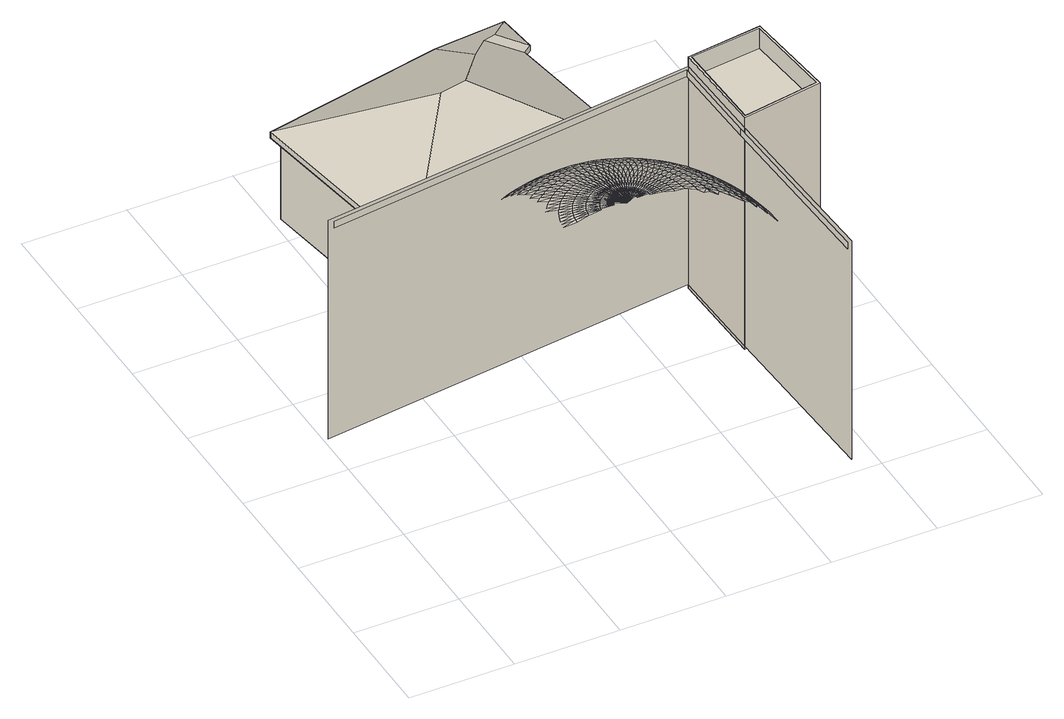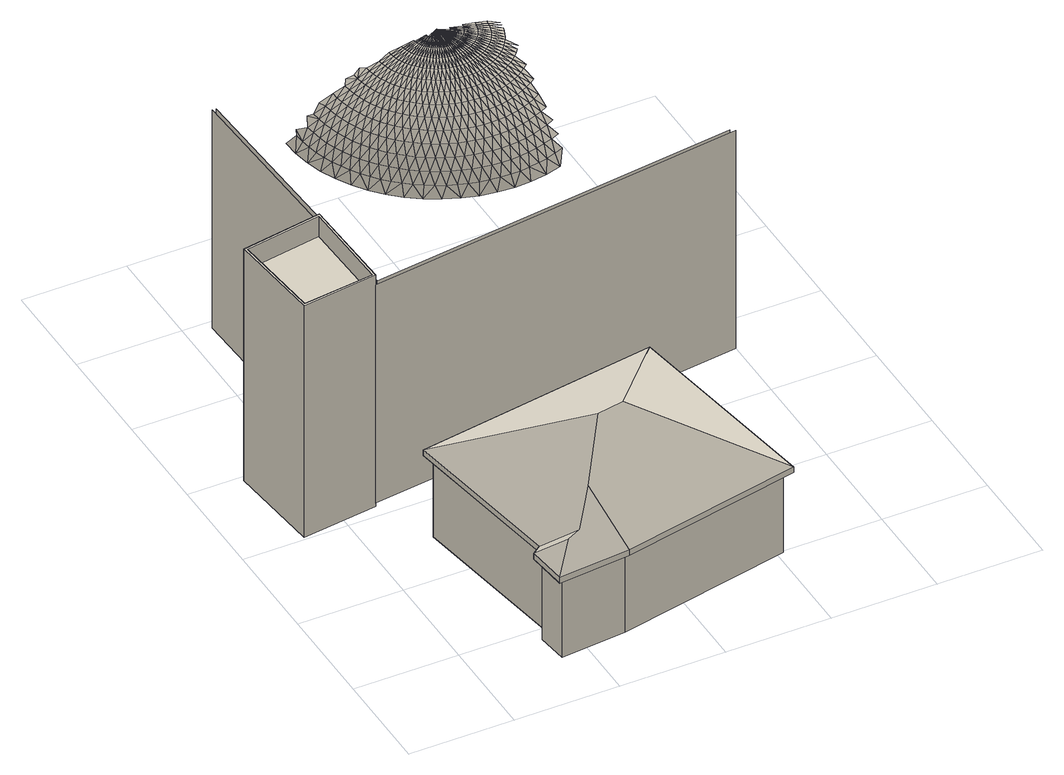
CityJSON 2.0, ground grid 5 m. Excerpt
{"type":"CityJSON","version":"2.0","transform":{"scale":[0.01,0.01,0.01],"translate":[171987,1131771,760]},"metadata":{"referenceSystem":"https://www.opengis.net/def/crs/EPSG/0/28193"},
"CityObjects":{
"building1":{"type":"Building","attributes":{"height":{"value":"8.781","sources":[{"name":"inferred","type":"automatic","notes":"inferred from the number of floors and default height of a single floor"}]},"numberOfFloors":{"value":3,"sources":[{"name":"Amiran Atlas, sheet 12, map 4.3","type":"Secondary cartographic source"}],"paradata":{"author":"Beatrice Vaienti","date":"29-05-2023","comments":"In the atlas the value is \"1-3\", we have chosen a random value between 1 and 3 assigning a higher probability to 1 and 2 floors, respectively p=[0.35,0.35,0.3] for 1, 2, 3 floors","version":0}},"roof":{"type":{"value":"domed","paradata":{"author":"Beatrice Vaienti","date":"29-05-2023","version":0}},"parameters":{"baseFloorThickness":{"value":"0.254"},"railingHeight":{"value":"0.357"},"railingWidth":{"value":"0.179"},"domePercentVertRadius":{"value":"0.496"},"domePercentBaseRadius":{"value":"0.496"}}},"floorHeight":{"value":"2.927","sources":[{"name":"random","type":"automatic","notes":"Random value picked in the default range: [2.8, 3.5]"}]},"updatedGeometry":true,"terrainDifference":{"value":"2.1902035290715287"}},"geometry":[{"type":"MultiSurface","lod":"2","boundaries":[[[0,1,2]],[[3,4,5]],[[1,6,7]],[[8,9,4]],[[6,3,5]],[[3,8,4]],[[10,11,9]],[[12,13,14]],[[15,1,0]],[[8,10,9]],[[16,12,11]],[[17,6,1]],[[18,19,20]],[[13,18,20]],[[10,16,11]],[[21,3,6]],[[22,13,12]],[[15,17,1]],[[23,8,3]],[[16,22,12]],[[17,21,6]],[[24,25,19]],[[18,24,19]],[[26,10,8]],[[25,27,28]],[[29,18,13]],[[21,23,3]],[[27,30,28]],[[22,29,13]],[[31,16,10]],[[23,26,8]],[[30,32,33]],[[24,34,25]],[[34,27,25]],[[35,24,18]],[[26,31,10]],[[36,22,16]],[[29,35,18]],[[27,37,30]],[[32,38,33]],[[39,17,15]],[[31,36,16]],[[37,32,30]],[[40,21,17]],[[41,29,22]],[[42,34,24]],[[43,23,21]],[[34,44,27]],[[35,42,24]],[[44,37,27]],[[36,41,22]],[[45,26,23]],[[46,35,29]],[[32,47,38]],[[38,48,49]],[[39,40,17]],[[37,50,32]],[[49,51,52]],[[53,31,26]],[[41,46,29]],[[40,43,21]],[[54,44,34]],[[42,54,34]],[[47,48,38]],[[50,47,32]],[[43,45,23]],[[44,55,37]],[[48,51,49]],[[56,42,35]],[[57,36,31]],[[55,50,37]],[[46,56,35]],[[45,53,26]],[[51,58,52]],[[59,41,36]],[[53,57,31]],[[54,60,44]],[[60,55,44]],[[61,54,42]],[[50,62,47]],[[47,63,48]],[[56,61,42]],[[64,46,41]],[[57,59,36]],[[58,65,66]],[[55,67,50]],[[48,68,51]],[[62,63,47]],[[59,64,41]],[[67,62,50]],[[69,56,46]],[[63,68,48]],[[70,60,54]],[[71,43,40]],[[51,72,58]],[[60,73,55]],[[61,70,54]],[[74,45,43]],[[73,67,55]],[[64,69,46]],[[65,75,76]],[[68,72,51]],[[77,61,56]],[[78,53,45]],[[79,57,53]],[[58,80,65]],[[69,77,56]],[[62,81,63]],[[67,82,62]],[[70,83,60]],[[83,73,60]],[[72,80,58]],[[84,59,57]],[[63,85,68]],[[86,70,61]],[[73,87,67]],[[71,74,43]],[[82,81,62]],[[74,78,45]],[[77,86,61]],[[87,82,67]],[[88,64,59]],[[81,85,63]],[[75,89,90]],[[78,79,53]],[[68,91,72]],[[83,92,73]],[[93,83,70]],[[94,69,64]],[[92,87,73]],[[65,95,75]],[[79,84,57]],[[85,91,68]],[[86,93,70]],[[80,95,65]],[[90,89,96]],[[84,88,59]],[[97,77,69]],[[82,98,81]],[[87,99,82]],[[72,100,80]],[[88,94,64]],[[101,92,83]],[[81,102,85]],[[93,101,83]],[[103,86,77]],[[92,104,87]],[[91,100,72]],[[99,98,82]],[[94,97,69]],[[104,99,87]],[[98,102,81]],[[105,93,86]],[[97,103,77]],[[85,106,91]],[[75,107,89]],[[101,108,92]],[[108,104,92]],[[95,107,75]],[[102,106,85]],[[103,105,86]],[[80,109,95]],[[110,101,93]],[[99,111,98]],[[104,112,99]],[[100,109,80]],[[105,110,93]],[[98,113,102]],[[112,111,99]],[[91,114,100]],[[108,115,104]],[[84,116,88]],[[117,108,101]],[[115,112,104]],[[111,113,98]],[[106,114,91]],[[88,116,94]],[[110,117,101]],[[94,116,97]],[[89,118,96]],[[102,119,106]],[[97,116,103]],[[120,115,108]],[[113,119,102]],[[117,120,108]],[[112,121,111]],[[115,122,112]],[[103,116,105]],[[107,118,89]],[[111,123,113]],[[122,121,112]],[[105,116,110]],[[95,124,107]],[[109,124,95]],[[120,125,115]],[[125,122,115]],[[121,123,111]],[[100,126,109]],[[110,116,117]],[[114,126,100]],[[106,127,114]],[[117,116,120]],[[119,127,106]],[[122,128,121]],[[125,129,122]],[[113,130,119]],[[120,116,125]],[[123,130,113]],[[129,128,122]],[[121,131,123]],[[125,116,129]],[[128,131,121]],[[129,132,128]],[[129,116,132]],[[132,133,128]],[[128,133,131]],[[132,116,134]],[[131,135,123]],[[123,135,130]],[[132,134,133]],[[130,136,119]],[[119,136,127]],[[134,116,137]],[[127,138,114]],[[114,138,126]],[[126,139,109]],[[109,139,124]],[[137,116,140]],[[133,141,131]],[[124,142,107]],[[107,142,118]],[[118,143,96]],[[134,144,133]],[[134,137,144]],[[131,141,135]],[[140,116,145]],[[133,144,141]],[[145,116,146]],[[135,147,130]],[[130,147,136]],[[137,140,148]],[[137,148,144]],[[146,116,149]],[[141,150,135]],[[149,116,151]],[[136,152,127]],[[144,153,141]],[[127,152,138]],[[140,145,154]],[[151,116,155]],[[135,150,147]],[[144,148,153]],[[140,154,148]],[[155,116,156]],[[141,153,150]],[[138,157,126]],[[126,157,139]],[[156,116,158]],[[145,146,159]],[[158,116,160]],[[147,161,136]],[[139,162,124]],[[145,159,154]],[[160,116,163]],[[124,162,142]],[[148,164,153]],[[136,161,152]],[[148,154,164]],[[146,149,165]],[[163,116,166]],[[142,167,118]],[[150,168,147]],[[166,116,169]],[[153,170,150]],[[169,116,171]],[[146,165,159]],[[171,116,172]],[[149,151,173]],[[152,174,138]],[[147,168,161]],[[172,116,175]],[[153,164,170]],[[175,116,176]],[[118,167,143]],[[176,116,177]],[[150,170,168]],[[138,174,157]],[[154,159,178]],[[154,178,164]],[[151,155,179]],[[149,173,165]],[[157,180,139]],[[161,181,152]],[[155,156,182]],[[139,180,162]],[[164,183,170]],[[151,179,173]],[[159,165,184]],[[152,181,174]],[[156,158,185]],[[168,186,161]],[[164,178,183]],[[159,184,178]],[[170,187,168]],[[162,188,142]],[[155,182,179]],[[158,160,189]],[[142,188,167]],[[161,186,181]],[[170,183,187]],[[174,190,157]],[[160,163,191]],[[168,187,186]],[[165,173,192]],[[156,185,182]],[[157,190,180]],[[165,192,184]],[[163,166,193]],[[178,194,183]],[[178,184,194]],[[158,189,185]],[[166,169,195]],[[181,196,174]],[[173,179,197]],[[169,171,198]],[[180,199,162]],[[167,200,143]],[[183,201,187]],[[160,191,189]],[[171,172,202]],[[173,197,192]],[[174,196,190]],[[186,203,181]],[[162,199,188]],[[187,204,186]],[[172,175,205]],[[183,194,201]],[[163,193,191]],[[179,182,206]],[[175,176,207]],[[184,192,208]],[[184,208,194]],[[176,177,209]],[[177,210,211]],[[181,203,196]],[[188,200,167]],[[210,212,213]],[[166,195,193]],[[187,201,204]],[[212,214,215]],[[214,216,217]],[[186,204,203]],[[179,206,197]],[[190,218,180]],[[182,185,219]],[[169,198,195]],[[180,218,199]],[[171,202,198]],[[194,220,201]],[[192,197,221]],[[172,205,202]],[[182,219,206]],[[194,208,220]],[[185,189,222]],[[192,221,208]],[[196,223,190]],[[175,207,205]],[[200,224,143]],[[176,209,207]],[[201,225,204]],[[199,226,188]],[[203,227,196]],[[177,211,209]],[[190,223,218]],[[189,191,228]],[[204,229,203]],[[210,213,211]],[[212,215,213]],[[185,222,219]],[[216,230,217]],[[214,217,215]],[[188,226,200]],[[201,220,225]],[[197,206,231]],[[196,227,223]],[[197,231,221]],[[191,193,232]],[[204,225,229]],[[208,233,220]],[[208,221,233]],[[203,229,227]],[[189,228,222]],[[218,234,199]],[[193,195,235]],[[206,219,236]],[[199,234,226]],[[191,232,228]],[[195,198,237]],[[220,238,225]],[[206,236,231]],[[223,239,218]],[[220,233,238]],[[198,202,240]],[[193,235,232]],[[221,231,241]],[[221,241,233]],[[219,222,242]],[[225,243,229]],[[227,244,223]],[[226,245,200]],[[218,239,234]],[[202,205,246]],[[229,247,227]],[[200,245,224]],[[195,237,235]],[[205,207,248]],[[219,242,236]],[[225,238,243]],[[207,209,249]],[[223,244,239]],[[222,228,250]],[[229,243,247]],[[209,211,251]],[[198,240,237]],[[227,247,244]],[[211,213,252]],[[230,253,254]],[[231,236,255]],[[233,256,238]],[[213,215,257]],[[234,258,226]],[[217,230,259]],[[215,217,260]],[[231,255,241]],[[233,241,256]],[[202,246,240]],[[222,250,242]],[[228,232,261]],[[226,258,245]],[[205,248,246]],[[239,262,234]],[[238,263,243]],[[207,249,248]],[[228,261,250]],[[236,242,264]],[[209,251,249]],[[232,235,265]],[[238,256,263]],[[244,266,239]],[[243,267,247]],[[211,252,251]],[[236,264,255]],[[234,262,258]],[[253,268,254]],[[247,269,244]],[[213,257,252]],[[230,254,259]],[[215,260,257]],[[217,259,260]],[[241,270,256]],[[241,255,270]],[[235,237,271]],[[243,263,267]],[[245,272,224]],[[232,265,261]],[[239,266,262]],[[242,250,273]],[[247,267,269]],[[244,269,266]],[[237,240,274]],[[258,275,245]],[[242,273,264]],[[235,271,265]],[[256,276,263]],[[240,246,277]],[[256,270,276]],[[255,264,278]],[[255,278,270]],[[250,261,279]],[[262,280,258]],[[237,274,271]],[[246,248,281]],[[263,282,267]],[[245,275,272]],[[250,279,273]],[[248,249,283]],[[266,284,262]],[[240,277,274]],[[267,285,269]],[[258,280,275]],[[263,276,282]],[[249,251,286]],[[269,287,266]],[[261,265,288]],[[251,252,289]],[[264,273,290]],[[254,268,291]],[[252,257,292]],[[246,281,277]],[[259,254,293]],[[270,294,276]],[[257,260,295]],[[260,259,296]],[[262,284,280]],[[264,290,278]],[[267,282,285]],[[270,278,294]],[[261,288,279]],[[266,287,284]],[[269,285,287]],[[248,283,281]],[[265,271,297]],[[249,286,283]],[[298,299,300,301]],[[276,302,282]],[[251,289,286]],[[273,279,303]],[[265,297,288]],[[268,304,291]],[[271,274,305]],[[252,292,289]],[[306,307,308,309]],[[276,294,302]],[[254,291,293]],[[280,310,275]],[[273,303,290]],[[275,310,272]],[[257,295,292]],[[259,293,296]],[[260,296,295]],[[278,311,294]],[[278,290,311]],[[282,312,285]],[[274,277,313]],[[284,314,280]],[[271,305,297]],[[285,315,287]],[[287,316,284]],[[279,288,317]],[[282,302,312]],[[277,281,318]],[[279,317,303]],[[280,314,310]],[[274,313,305]],[[285,312,315]],[[294,319,302]],[[284,316,314]],[[281,283,320]],[[287,315,316]],[[290,303,321]],[[294,311,319]],[[290,321,311]],[[288,297,322]],[[277,318,313]],[[283,286,323]],[[310,324,272]],[[288,322,317]],[[286,289,325]],[[302,326,312]],[[291,304,327]],[[289,292,328]],[[281,320,318]],[[293,291,329]],[[292,295,330]],[[297,305,331]],[[296,293,332]],[[295,296,333]],[[302,319,326]],[[303,317,334]],[[312,335,315]],[[283,323,320]],[[314,336,310]],[[303,334,321]],[[311,337,319]],[[297,331,322]],[[315,338,316]],[[311,321,337]],[[316,339,314]],[[286,325,323]],[[305,313,340]],[[312,326,335]],[[289,328,325]],[[310,336,324]],[[291,327,329]],[[292,330,328]],[[293,329,332]],[[295,333,330]],[[315,335,338]],[[296,332,333]],[[314,339,336]],[[317,322,341]],[[305,340,331]],[[316,338,339]],[[313,318,342]],[[319,343,326]],[[317,341,334]],[[319,337,343]],[[321,334,344]],[[321,344,337]],[[318,320,345]],[[313,342,340]],[[326,346,335]],[[322,331,347]],[[320,323,348]],[[326,343,346]],[[322,347,341]],[[318,345,342]],[[335,349,338]],[[323,325,350]],[[339,351,336]],[[338,352,339]],[[325,328,353]],[[337,354,343]],[[334,341,355]],[[331,340,356]],[[320,348,345]],[[335,346,349]],[[329,327,357]],[[337,344,354]],[[334,355,344]],[[336,358,324]],[[328,330,359]],[[332,329,360]],[[330,333,361]],[[333,332,362]],[[338,349,352]],[[331,356,347]],[[323,350,348]],[[339,352,351]],[[340,342,363]],[[325,353,350]],[[343,364,346]],[[336,351,358]],[[327,365,357]],[[341,347,366]],[[328,359,353]],[[343,354,364]],[[329,357,360]],[[330,361,359]],[[340,363,356]],[[341,366,355]],[[332,360,362]],[[333,362,361]],[[342,345,367]],[[344,368,354]],[[344,355,368]],[[346,369,349]],[[349,370,352]],[[346,364,369]],[[345,348,371]],[[342,367,363]],[[352,372,351]],[[347,356,373]],[[347,373,366]],[[349,369,370]],[[348,350,374]],[[354,375,364]],[[351,372,358]],[[345,371,367]],[[354,368,375]],[[355,366,376]],[[352,370,372]],[[355,376,368]],[[350,353,377]],[[356,363,378]],[[357,365,379]],[[353,359,380]],[[365,381,379]],[[348,374,371]],[[360,357,382]],[[359,361,383]],[[364,384,369]],[[356,378,373]],[[362,360,385]],[[361,362,386]],[[350,377,374]],[[364,375,384]],[[363,367,387]],[[366,373,388]],[[369,389,370]],[[353,380,377]],[[366,388,376]],[[368,390,375]],[[379,381,391]],[[368,376,390]],[[357,379,382]],[[359,383,380]],[[370,392,372]],[[363,387,378]],[[372,393,358]],[[360,382,385]],[[361,386,383]],[[369,384,389]],[[362,385,386]],[[367,371,394]],[[370,389,392]],[[373,378,395]],[[367,394,387]],[[375,396,384]],[[371,374,397]],[[373,395,388]],[[375,390,396]],[[372,392,393]],[[379,391,398]],[[376,388,399]],[[376,399,390]],[[374,377,400]],[[371,397,394]],[[384,401,389]],[[378,387,402]],[[377,380,403]],[[382,379,404]],[[384,396,401]],[[380,383,405]],[[378,402,395]],[[374,400,397]],[[385,382,406]],[[389,407,392]],[[379,398,408]],[[383,386,409]],[[386,385,410]],[[390,411,396]],[[388,395,412]],[[377,403,400]],[[392,407,393]],[[387,394,413]],[[390,399,411]],[[388,412,399]],[[389,401,407]],[[379,408,404]],[[380,405,403]],[[387,413,402]],[[382,404,406]],[[383,409,405]],[[385,406,410]],[[386,410,409]],[[394,397,414]],[[396,415,401]],[[395,402,416]],[[396,411,415]],[[394,414,413]],[[395,416,412]],[[397,400,417]],[[407,418,393]],[[399,419,411]],[[399,412,419]],[[401,420,407]],[[400,403,421]],[[397,417,414]],[[401,415,420]],[[402,413,422]],[[404,408,423]],[[403,405,424]],[[406,404,425]],[[402,422,416]],[[405,409,426]],[[407,420,418]],[[410,406,427]],[[400,421,417]],[[409,410,428]],[[411,429,415]],[[411,419,429]],[[412,416,430]],[[408,431,423]],[[412,430,419]],[[413,414,432]],[[403,424,421]],[[404,423,425]],[[405,426,424]],[[413,432,422]],[[406,425,427]],[[415,433,420]],[[409,428,426]],[[410,427,428]],[[414,417,434]],[[415,429,433]],[[416,422,435]],[[416,435,430]],[[419,436,429]],[[414,434,432]],[[419,430,436]],[[417,421,437]],[[420,438,418]],[[423,431,439]],[[421,424,440]],[[420,433,438]],[[417,437,434]],[[422,432,441]],[[425,423,442]],[[424,426,443]],[[429,444,433]],[[422,441,435]],[[427,425,445]],[[426,428,446]],[[428,427,447]],[[429,436,444]],[[431,448,439]],[[421,440,437]],[[430,435,449]],[[430,449,436]],[[423,439,442]],[[432,434,450]],[[424,443,440]],[[433,444,438]],[[425,442,445]],[[426,446,443]],[[432,450,441]],[[427,445,447]],[[428,447,446]],[[434,437,451]],[[435,441,452]],[[436,453,444]],[[435,452,449]],[[436,449,453]],[[434,451,450]],[[439,448,454]],[[437,440,455]],[[442,439,456]],[[444,457,438]],[[440,443,458]],[[437,455,451]],[[441,450,459]],[[445,442,460]],[[443,446,461]],[[441,459,452]],[[447,445,462]],[[446,447,463]],[[444,453,457]],[[439,454,456]],[[449,464,453]],[[449,452,464]],[[440,458,455]],[[442,456,460]],[[450,451,465]],[[443,461,458]],[[445,460,462]],[[446,463,461]],[[447,462,463]],[[450,465,459]],[[456,454,466]],[[451,455,467]],[[452,459,468]],[[452,468,464]],[[453,469,457]],[[451,467,465]],[[453,464,469]],[[455,458,470]],[[456,466,471]],[[460,456,472]],[[458,461,473]],[[455,470,467]],[[459,465,474]],[[462,460,475]],[[461,463,476]],[[463,462,477]],[[459,474,468]],[[464,468,469]],[[456,471,472]],[[458,473,470]],[[460,472,475]],[[461,476,473]],[[465,467,478]],[[462,475,477]],[[463,477,476]],[[465,478,474]],[[467,470,479]],[[468,480,469]],[[468,474,480]],[[472,471,481]],[[467,479,478]],[[470,473,482]],[[471,483,481]],[[475,472,484]],[[474,478,480]],[[473,476,485]],[[477,475,486]],[[476,477,487]],[[470,482,479]],[[481,483,488]],[[472,481,484]],[[473,485,482]],[[475,484,486]],[[476,487,485]],[[477,486,487]],[[478,479,489]],[[478,489,480]],[[481,488,490]],[[479,482,491]],[[484,481,490]],[[488,492,490]],[[482,485,491]],[[479,491,489]],[[486,484,493]],[[485,487,494]],[[487,486,493]],[[484,490,493]],[[485,494,491]],[[487,493,494]],[[495,496,497,498]],[[499,500,501,502]],[[299,298,496,495]],[[309,308,500,499]]]}]},
"building2":{"type":"Building","attributes":{"height":{"value":"3.013","sources":[{"name":"inferred","type":"automatic","notes":"inferred from the number of floors and default height of a single floor"}]},"numberOfFloors":{"value":1,"sources":[{"name":"Amiran Atlas, sheet 12, map 4.3","type":"Secondary cartographic source"}],"paradata":{"author":"Beatrice Vaienti","date":"29-05-2023","comments":"In the atlas the value is \"1-3\", we have chosen a random value between 1 and 3 assigning a higher probability to 1 and 2 floors, respectively p=[0.35,0.35,0.3] for 1, 2, 3 floors","version":0}},"roof":{"type":{"value":"hip","paradata":{"author":"Beatrice Vaienti","date":"29-05-2023","comments":"In the Atlas the value is reported is 'gabled (tiles)', however it is not clear whether it refers to a hip or a gable roof. Therefore we assigned a random value between the two.","version":0}},"parameters":{"slope":{"value":"0.533"},"upperFloorThickness":{"value":"0.296"},"eavesOverhang":{"value":"0.308"}}},"floorHeight":{"value":"3.013","sources":[{"name":"random","type":"automatic","notes":"Random value picked in the default range: [2.8, 3.5]"}]},"updatedGeometry":true,"terrainDifference":{"value":"1.4237812408189057"}},"geometry":[{"type":"MultiSurface","lod":"2","boundaries":[[[503,504,505,506]],[[506,505,507,508]],[[509,510,504,503]],[[508,511,512,513,509,503,506]],[[514,505,504,515]],[[508,507,516,511]],[[505,514,517,507]],[[513,518,510,509]],[[510,519,515,504]],[[512,520,518,513]],[[511,516,520,512]],[[515,521,522,514]],[[516,507,517,523]],[[514,522,524,517]],[[518,525,519,510]],[[519,526,521,515]],[[520,527,525,518]],[[520,516,523,527]],[[528,529,522,521,530,531]],[[517,524,532,523]],[[533,524,522,529]],[[525,534,526,519]],[[535,530,521,526,536]],[[527,537,534,525]],[[523,532,537,527]],[[530,535,537,532,528,531]],[[528,532,524,533,529]],[[526,534,536]],[[536,534,537,535]]]}]},
"building3":{"type":"Building","attributes":{"height":{"value":"10.47","sources":[{"name":"inferred","type":"automatic","notes":"inferred from the number of floors and default height of a single floor"}]},"numberOfFloors":{"value":3,"sources":[{"name":"Amiran Atlas, sheet 12, map 4.3","type":"Secondary cartographic source"}],"paradata":{"author":"Beatrice Vaienti","date":"29-05-2023","comments":"In the atlas the value is \"1-3\", we have chosen a random value between 1 and 3 assigning a higher probability to 1 and 2 floors, respectively p=[0.35,0.35,0.3] for 1, 2, 3 floors","version":0}},"roof":{"type":{"value":"flat","paradata":{"author":"Beatrice Vaienti","date":"29-05-2023","version":0}},"parameters":{"baseFloorThickness":{"value":"0.273"},"railingHeight":{"value":"1.058"},"railingWidth":{"value":"0.113"}}},"floorHeight":{"value":"3.49","sources":[{"name":"random","type":"automatic","notes":"Random value picked in the default range: [2.8, 3.5]"}]},"updatedGeometry":true,"terrainDifference":{"value":"0.48436703330336606"}},"geometry":[{"type":"MultiSurface","lod":"2","boundaries":[[[538,539,540,541]],[[542,543,539,538]],[[544,545,541,540]],[[543,544,540,539]],[[543,542,545,544]],[[538,541,545,542],[546,547,548,549]],[[549,550,551,548]],[[551,552,547,548]],[[552,553,546,547]],[[550,549,546,553]],[[553,552,551,550]]]}]}
},
"vertices":[
[759,384,1531],[761,400,1531],[704,398,1514],[767,432,1531],[716,457,1514],[711,438,1514],[763,416,1531],[707,418,1514],[772,448,1531],[723,476,1514],[778,463,1531],[731,495,1514],[741,512,1514],[751,529,1514],[699,550,1494],[816,386,1545],[786,477,1531],[818,399,1545],[763,546,1514],[728,589,1494],[713,570,1494],[821,410,1545],[794,491,1531],[824,422,1545],[776,561,1514],[744,607,1494],[828,434,1545],[761,623,1494],[715,653,1469],[803,505,1531],[736,672,1469],[833,445,1545],[757,689,1469],[714,721,1441],[790,576,1514],[813,517,1531],[839,456,1545],[779,639,1494],[740,740,1441],[875,384,1554],[876,392,1554],[845,466,1545],[823,529,1531],[878,400,1554],[805,589,1514],[880,408,1554],[853,476,1545],[780,705,1469],[766,756,1441],[727,791,1410],[799,653,1494],[757,808,1410],[718,841,1376],[884,416,1554],[835,541,1531],[821,601,1514],[860,485,1545],[887,423,1554],[751,859,1376],[891,430,1554],[848,551,1531],[869,494,1545],[819,665,1494],[804,718,1469],[896,437,1554],[750,908,1338],[713,890,1338],[838,613,1514],[794,771,1441],[901,443,1554],[878,502,1545],[934,382,1560],[788,823,1410],[861,561,1531],[935,386,1560],[753,956,1298],[713,938,1298],[906,449,1554],[936,390,1560],[938,394,1560],[786,874,1376],[840,677,1494],[855,623,1514],[888,510,1545],[940,397,1560],[829,730,1469],[912,455,1554],[874,569,1531],[942,401,1560],[760,1001,1255],[717,984,1255],[823,784,1441],[898,517,1545],[918,460,1554],[944,404,1560],[788,923,1338],[756,1039,1210],[947,407,1560],[873,632,1514],[889,577,1531],[820,836,1410],[925,465,1554],[862,686,1494],[950,410,1560],[908,523,1545],[953,413,1560],[855,741,1469],[795,971,1298],[932,470,1554],[822,887,1376],[956,416,1560],[904,583,1531],[919,528,1545],[892,639,1514],[852,795,1441],[939,473,1554],[990,368,1562],[959,418,1560],[805,1016,1255],[884,695,1494],[963,420,1560],[931,533,1545],[947,477,1554],[919,589,1531],[828,936,1338],[967,422,1560],[853,847,1410],[881,749,1469],[954,480,1554],[970,423,1560],[911,645,1514],[942,536,1545],[974,425,1560],[962,482,1554],[978,426,1560],[934,593,1531],[907,701,1494],[982,426,1560],[882,803,1441],[858,898,1376],[986,427,1560],[954,539,1545],[837,983,1298],[832,1061,1210],[970,483,1554],[990,427,1560],[995,427,1560],[931,650,1514],[978,485,1554],[999,426,1560],[950,597,1531],[1003,426,1560],[908,756,1469],[966,541,1545],[986,485,1554],[1007,425,1560],[1011,423,1560],[887,855,1410],[1014,422,1560],[995,485,1554],[1018,420,1560],[931,706,1494],[868,946,1338],[1022,418,1560],[978,543,1545],[1003,485,1554],[1025,416,1560],[850,1027,1255],[950,654,1514],[1028,413,1560],[966,599,1531],[1031,410,1560],[1034,407,1560],[1011,483,1554],[913,810,1441],[1037,404,1560],[1039,401,1560],[1041,397,1560],[990,543,1545],[1019,482,1554],[896,906,1376],[935,761,1469],[1027,480,1554],[982,600,1531],[1003,543,1545],[1034,477,1554],[955,709,1494],[970,656,1514],[880,992,1298],[1042,473,1554],[921,861,1410],[1049,470,1554],[1015,541,1545],[1056,465,1554],[999,600,1531],[1063,460,1554],[944,814,1441],[1027,539,1545],[1069,455,1554],[908,953,1338],[897,1035,1255],[990,656,1514],[1075,449,1554],[963,764,1469],[979,711,1494],[1080,443,1554],[1039,536,1545],[1085,437,1554],[1015,599,1531],[1090,430,1554],[1043,394,1560],[1094,423,1554],[1045,390,1560],[1097,416,1554],[1046,386,1560],[1101,408,1554],[1047,382,1560],[1103,400,1554],[933,911,1376],[1050,533,1545],[1011,656,1514],[1031,597,1531],[1062,528,1545],[956,865,1410],[911,1074,1210],[1002,711,1494],[924,998,1298],[975,816,1441],[1073,523,1545],[990,765,1469],[1105,392,1554],[1047,593,1531],[1083,517,1545],[1031,654,1514],[949,958,1338],[1093,510,1545],[1062,589,1531],[1103,502,1545],[1026,709,1494],[971,914,1376],[1112,494,1545],[1050,650,1514],[1077,583,1531],[1018,764,1469],[990,866,1410],[944,1040,1255],[1121,485,1545],[1006,816,1441],[1128,476,1545],[1136,466,1545],[1092,577,1531],[1142,456,1545],[1148,445,1545],[1106,384,1554],[1163,399,1545],[1070,645,1514],[1050,706,1494],[1153,434,1545],[968,1001,1298],[1160,410,1545],[1157,422,1545],[1107,569,1531],[990,959,1338],[1046,761,1469],[1089,639,1514],[1120,561,1531],[1010,914,1376],[1037,814,1441],[1165,386,1545],[1025,865,1410],[1074,701,1494],[1133,551,1531],[990,1079,1210],[1108,632,1514],[1146,541,1531],[990,1042,1255],[1073,756,1469],[1157,529,1531],[1097,695,1494],[1126,623,1514],[1013,1001,1298],[1168,517,1531],[1068,810,1441],[1178,505,1531],[1032,958,1338],[1060,861,1410],[1187,491,1531],[1048,911,1376],[1143,613,1514],[1195,477,1531],[1119,686,1494],[1220,400,1531],[1203,463,1531],[1218,416,1531],[1100,749,1469],[1209,448,1531],[1214,432,1531],[1160,601,1514],[1820,1417,1210],[1820,1417,1245],[32,1188,1245],[32,1188,1210],[1099,803,1441],[1141,677,1494],[1222,384,1531],[1176,589,1514],[12,1203,87],[12,1203,1245],[1837,1437,1245],[1837,1437,87],[1037,1040,1255],[1126,741,1469],[1094,855,1410],[1191,576,1514],[1057,998,1298],[1085,906,1376],[1073,953,1338],[1162,665,1494],[1205,561,1514],[1129,795,1441],[1218,546,1514],[1152,730,1469],[1182,653,1494],[1230,529,1514],[1070,1074,1210],[1240,512,1514],[1128,847,1410],[1277,398,1514],[1250,495,1514],[1274,418,1514],[1258,476,1514],[1202,639,1494],[1270,438,1514],[1265,457,1514],[1177,718,1469],[1123,898,1376],[1084,1035,1255],[1158,784,1441],[1113,946,1338],[1101,992,1298],[1220,623,1494],[1201,705,1469],[1237,607,1494],[1161,836,1410],[1187,771,1441],[1253,589,1494],[1159,887,1376],[1224,689,1469],[1268,570,1494],[1153,936,1338],[1282,550,1494],[1131,1027,1255],[1144,983,1298],[1294,529,1494],[1193,823,1410],[1215,756,1441],[1245,672,1469],[1330,416,1494],[1149,1061,1210],[1304,508,1494],[1326,440,1494],[1313,486,1494],[1320,463,1494],[1266,653,1469],[1195,874,1376],[1333,392,1494],[1241,740,1441],[1285,634,1469],[1224,808,1410],[1193,923,1338],[1186,971,1298],[1303,612,1469],[1176,1016,1255],[1267,721,1441],[1319,590,1469],[1230,859,1376],[1254,791,1410],[1334,566,1469],[1290,701,1441],[1385,410,1469],[1347,542,1469],[1353,368,1485],[1381,437,1469],[1358,517,1469],[1231,908,1338],[1375,464,1469],[1368,491,1469],[1313,680,1441],[1283,771,1410],[1228,956,1298],[1263,841,1376],[1387,382,1469],[1221,1001,1255],[1225,1039,1210],[1334,656,1441],[1311,750,1410],[1268,890,1338],[1353,632,1441],[1420,368,1452],[1296,821,1376],[1371,606,1441],[1268,938,1298],[1337,726,1410],[1386,579,1441],[1434,431,1441],[1400,551,1441],[1429,461,1441],[1264,984,1255],[1438,399,1441],[1412,521,1441],[1421,492,1441],[1304,869,1338],[1326,798,1376],[1361,701,1410],[1383,675,1410],[1307,917,1298],[1356,774,1376],[1403,647,1410],[1299,1008,1210],[1338,846,1338],[1307,963,1255],[1422,617,1410],[1383,747,1376],[1486,420,1410],[1438,587,1410],[1481,455,1410],[1452,555,1410],[1474,489,1410],[1464,522,1410],[1345,893,1298],[1370,821,1338],[1488,386,1410],[1409,719,1376],[1347,939,1255],[1432,689,1376],[1401,793,1338],[1381,867,1298],[1453,657,1376],[1369,970,1210],[1535,406,1376],[1472,624,1376],[1430,764,1338],[1531,444,1376],[1489,590,1376],[1386,913,1255],[1524,482,1376],[1503,555,1376],[1515,519,1376],[1545,368,1369],[1414,839,1298],[1456,732,1338],[1480,699,1338],[1446,808,1298],[1423,884,1255],[1581,389,1338],[1502,664,1338],[1578,430,1338],[1434,924,1210],[1522,627,1338],[1476,775,1298],[1572,471,1338],[1538,590,1338],[1564,511,1338],[1553,551,1338],[1458,853,1255],[1503,741,1298],[1601,368,1321],[1528,704,1298],[1491,819,1255],[1493,871,1210],[1550,666,1298],[1623,412,1298],[1618,456,1298],[1569,626,1298],[1521,783,1255],[1610,500,1298],[1586,585,1298],[1600,543,1298],[1549,745,1255],[1574,705,1255],[1546,811,1210],[1660,439,1255],[1596,663,1255],[1653,368,1267],[1654,485,1255],[1615,620,1255],[1644,531,1255],[1631,576,1255],[1664,392,1255],[1592,746,1210],[1697,448,1210],[1631,676,1210],[1701,368,1210],[1683,526,1210],[1661,603,1210],[1834,956,1245],[1834,956,1210],[1872,62,1210],[1872,62,1245],[1852,956,87],[1852,956,1245],[1890,62,1245],[1890,62,87],
[1347,2753,130],[1347,2753,573],[1661,2784,573],[1661,2784,130],[1677,2634,573],[1677,2634,130],[505,2577,130],[505,2577,573],[1634,2601,130],[1756,1803,130],[650,1630,130],[1688,2817,557],[1342,2784,557],[1634,2601,573],[1709,2620,557],[650,1630,573],[470,2601,557],[1756,1803,573],[1342,2784,587],[1688,2817,587],[1667,2588,557],[1709,2620,587],[624,1595,557],[470,2601,587],[1791,1777,557],[1508,2651,665],[1574,2678,655],[1386,2495,742],[1430,2551,714],[1667,2588,587],[1610,2663,637],[624,1595,587],[1192,2216,866],[1061,2191,865],[1791,1777,587],
[2201,1484,1296],[2201,1484,68],[1837,1437,68],[1837,1437,1296],[2245,1023,1296],[2245,1023,68],[1852,956,68],[1852,956,1296],[1863,970,1296],[2232,1033,1296],[2191,1471,1296],[1849,1428,1296],[1849,1428,1190],[2191,1471,1190],[2232,1033,1190],[1863,970,1190]
]}
